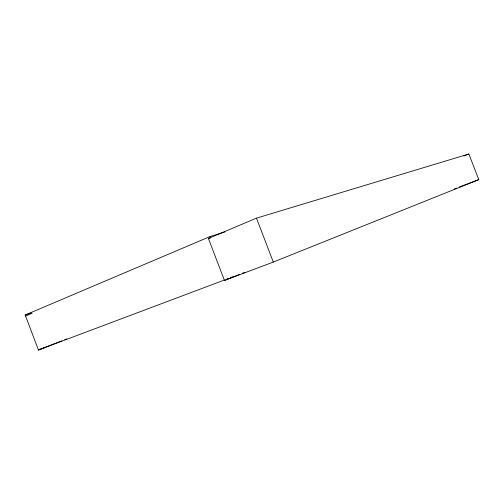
<?xml version="1.0" encoding="UTF-8"?>
<svg xmlns="http://www.w3.org/2000/svg" width="504" height="504" viewBox="0 0 504 504"><rect width="100%" height="100%" fill="white"/><g stroke="black" fill="none" stroke-linecap="round" stroke-linejoin="round"><path stroke-width="0.76" d="M45.127 347.489L38.436 350.003L25.2 315.006L210.155 236.508L224.91 231.934M25.578 316.008L32.155 313.217M208.41 238.474L256.46 218.144L468.859 153.997L478.8 179.626L273.307 262.067L224.456 280.432L208.41 238.474L209.891 238.014M463.85 156.013L468.859 153.997M224.456 280.432L239.778 274.321M242.695 273.155L244.881 272.28M226.498 279.229L228.671 278.359M230.334 277.698L232.527 276.828M61.759 340.849L38.436 350.003L224.293 280.054M64.676 339.702L66.862 338.846M454.28 188.937L456.441 188.118M459.327 187.022L478.8 179.626M25.2 315.006L31.103 313.009M256.46 218.144L273.307 262.067M210.155 236.508L210.71 237.957"/></g></svg>
